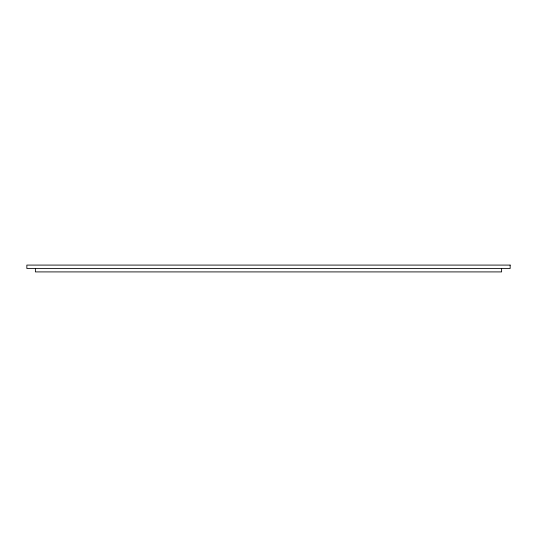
<?xml version="1.0" encoding="UTF-8"?>
<svg xmlns="http://www.w3.org/2000/svg" width="537" height="537" viewBox="0 0 537 537"><rect width="100%" height="100%" fill="white"/><g stroke="black" fill="none" stroke-linecap="round" stroke-linejoin="round"><path stroke-width="0.81" d="M501.618 268.5L501.618 271.91L35.382 271.91L35.382 268.5M510.15 265.09L26.85 265.09L26.85 268.5L510.15 268.5L510.15 265.09"/></g></svg>
